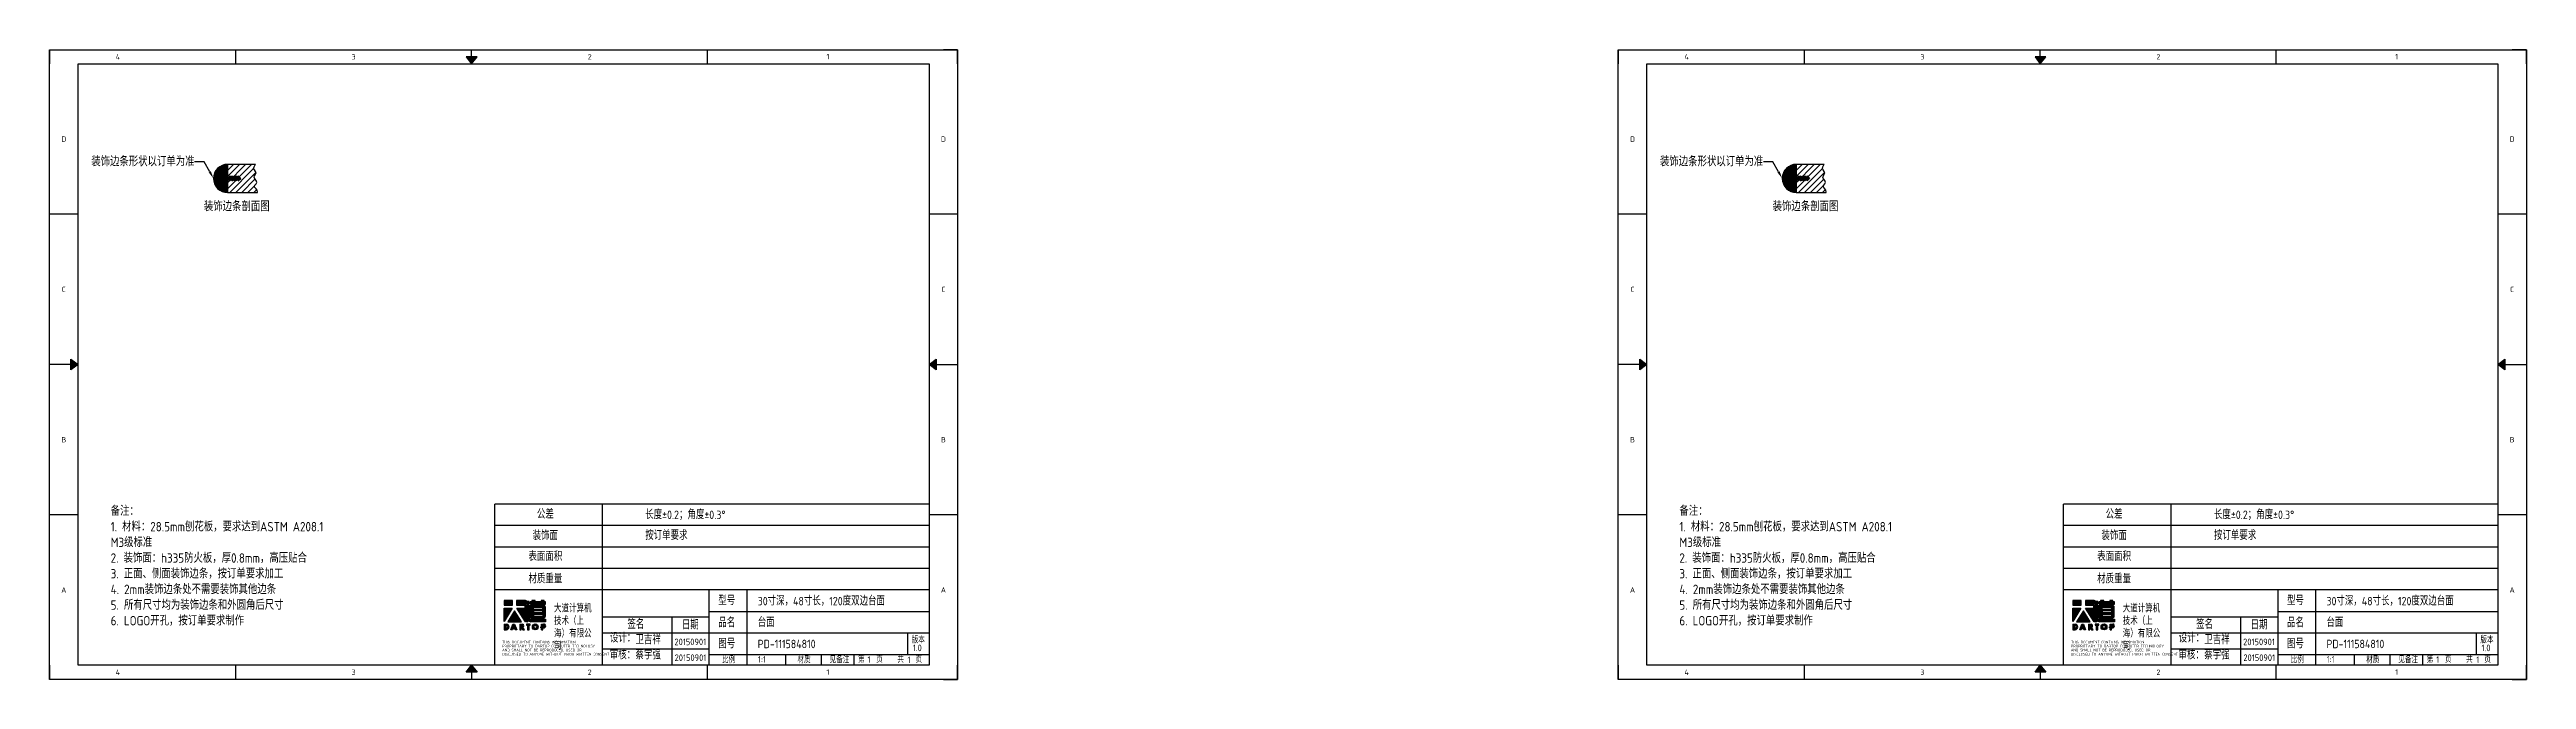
# Model space of a CAD drawing. Header units: millimetres. Extents: x -24914 to 164748, y 6309 to 26857.
# Drawn here: x -24914 to -11721, y 6309 to 9660 of the extents above; entities that cross this region are included whole.
import ezdxf
from ezdxf import colors
from ezdxf.entities.mleader import LeaderData, LeaderLine
from ezdxf.enums import TextEntityAlignment as Align
from ezdxf.math import Vec2, Vec3

# ---------------------------------------------------------------- set-up
doc = ezdxf.new("R2010")
doc.units = ezdxf.units.MM
doc.header["$MEASUREMENT"] = 0
doc.layers.add('Remark', color=255, linetype='Continuous')
doc.layers.add('TITLEBLOCK', color=255, linetype='Continuous')
doc.styles.add('Dartop Text Style', font='gbenor.shx', dxfattribs={"bigfont": 'gbcbig.shx'})

# ---------------------------------------------------------------- blocks, each defined once
blk = doc.blocks.new('*U5')
at = {"color": 254, "linetype": 'Continuous', "extrusion": (0, 0, -1)}
for points in [[(-17, 0.333), (-16.812, 0.25), (-17, 0.5)], [(-17, 0.333), (-17.188, 0.25), (-16.812, 0.25)], [(-17, 0.333), (-17, 0.5), (-17.188, 0.25)]]:
    blk.add_solid(points, dxfattribs=at)
blk = doc.blocks.new('*U4')
at = {"color": 254, "linetype": 'Continuous', "extrusion": (0, 0, -1)}
for points in [[(-33.167, 11), (-33, 11), (-33.25, 11.188)], [(-33.167, 11), (-33.25, 10.812), (-33, 11)], [(-33.167, 11), (-33.25, 11.188), (-33.25, 10.812)]]:
    blk.add_solid(points, dxfattribs=at)
blk = doc.blocks.new('*U6')
at = {"color": 254, "linetype": 'Continuous'}
for points in [[(17, 21.667), (17.188, 21.75), (16.812, 21.75)], [(17, 21.667), (16.812, 21.75), (17, 21.5)], [(17, 21.667), (17, 21.5), (17.188, 21.75)]]:
    blk.add_solid(points, dxfattribs=at)
blk = doc.blocks.new('*U3')
at = {"color": 254, "linetype": 'Continuous', "extrusion": (0, 0, -1)}
for points in [[(-0.833, 11), (-0.75, 10.812), (-0.75, 11.188)], [(-0.833, 11), (-0.75, 11.188), (-1, 11)], [(-0.833, 11), (-1, 11), (-0.75, 10.812)]]:
    blk.add_solid(points, dxfattribs=at)
blk = doc.blocks.new('dadao')
for p, q in [((48, 19), (45, 10)), ((45, 10), (51, 10)), ((51, 10), (48, 19))]:
    blk.add_line(p, q)
for points in [[(42, 122), (42, 144), (0, 144), (0, 122), (42, 122)], [(62, 144), (62, 121), (104, 121)], [(105, 122), (105, 130), (114, 126), (124, 126), (124, 140), (116, 140), (105, 144), (62, 144)], [(0, 28), (0, 0), (12, 0)], [(0, 28), (14, 28)], [(7, 22), (7, 6), (12, 6)], [(7, 22), (11, 22)], [(113, 39), (105, 39), (63, 106), (104, 106), (104, 121), (104, 121)], [(77, 28), (77, 0), (84, 0), (84, 11), (92, 0), (100, 0), (92, 11)], [(77, 28), (91, 28)], [(84, 23), (84, 15), (87, 15)], [(84, 23), (87, 23)], [(110, 54), (110, 106), (104, 106), (104, 50), (107, 50)], [(120, 45), (120, 45), (120, 45)], [(145, 94), (145, 85), (192, 85), (192, 94), (145, 94)], [(184, 0), (184, 10), (181, 10), (181, 15), (184, 15), (184, 28), (196, 28), (196, 28)], [(184, 0), (191, 0), (191, 10), (199, 10)], [(195, 22), (191, 22), (191, 15), (194, 15)]]:
    blk.add_lwpolyline(points)
blk.add_lwpolyline([(137, 144), (137, 138), (128, 138), (128, 127), (157, 127), (157, 121), (130, 121), (130, 58), (194, 58, 0.414214), (204, 68), (204, 111, 0.414214), (194, 121), (177, 121), (177, 126), (205, 126), (205, 138), (198, 138), (198, 144), (183, 144), (183, 138), (153, 138), (153, 144), (137, 144)], format="xyb", close=True)
for points in [[(0, 106), (40, 106), (0, 40), (0, 106)], [(52, 94), (18, 39), (86, 39)], [(44, 28), (52, 28), (63, 0), (55, 0), (53, 5), (43, 5), (41, 0), (34, 0)], [(110, 28), (110, 22), (116, 22), (116, 0), (123, 0), (123, 22), (129, 22), (129, 28), (110, 28)]]:
    blk.add_lwpolyline(points, close=True)
for points in [[(105, 122), (123, 122), (123, 60, 0.414214), (131, 52), (205, 52), (205, 39), (132, 39)], [(144, 111), (144, 102), (192, 102), (192, 105, 0.414214), (187, 110), (144, 110)], [(145, 77), (145, 67), (188, 67, 0.414214), (193, 72), (193, 76), (145, 76)]]:
    blk.add_lwpolyline(points, format="xyb")
for radius in [14.5, 7.44]:
    blk.add_circle((154, 14), radius)
for centre, radius, start, end in [((8, 14), 8.49, 294.2143, 69.7177), ((10, 14), 14.4, 278.6604, 72.3203), ((86, 19), 3.8, 282.527, 76.7196), ((89, 19), 8.95, 290.6073, 77.2124), ((99, 61), 12.6, 305.6399, 325.969), ((112, 47), 8.19, 282.9811, 347.6627), ((136, 62), 22.9, 226.7358, 259.3209), ((194, 19), 3.8, 280.9891, 72.5513), ((196, 19), 9.51, 288.8959, 85.2442)]:
    blk.add_arc(centre, radius, start, end)
blk = doc.blocks.new('TitleBlock_Dartop')
for points in [[(2466, 419), (2420, 419), (2420, 395), (2466, 395)], [(2464, 379), (2420, 379), (2420, 307)], [(2476, 366), (2441, 306), (2514, 306)], [(2560, 294), (2539, 294), (2539, 288), (2546, 288), (2546, 264), (2554, 264), (2554, 288), (2560, 288)]]:
    blk.add_hatch(color=256).paths.add_polyline_path(points)
h = blk.add_hatch(color=256)
h.paths.add_polyline_path([(2534, 405), (2544, 400), (2555, 400), (2555, 415), (2546, 415), (2534, 419), (2487, 419), (2487, 395), (2533, 395), (2533, 394), (2533, 379), (2489, 379), (2534, 306), (2543, 306, 0.279375), (2550, 312), (2550, 313), (2550, 313, 0.143145), (2563, 306), (2642, 306), (2642, 320), (2563, 320, -0.414214), (2554, 329), (2554, 396), (2534, 396)])
h.paths.add_polyline_path([(2533, 379), (2539, 379), (2539, 322, -0.088936), (2536, 318), (2533, 318)], flags=16)
h = blk.add_hatch(color=256)
h.paths.add_polyline_path([(2642, 413), (2635, 413), (2635, 419), (2619, 419), (2619, 413), (2586, 413), (2586, 420), (2569, 420), (2569, 413), (2559, 413), (2559, 401), (2590, 401), (2590, 395), (2561, 395), (2561, 326), (2631, 326, 0.414214), (2641, 337), (2641, 384, 0.414214), (2631, 395), (2612, 395), (2612, 400), (2642, 400)])
h.paths.add_polyline_path([(2623, 383, -0.414214), (2628, 378), (2628, 374), (2576, 374), (2576, 383)], flags=16)
h.paths.add_polyline_path([(2628, 366), (2628, 356), (2577, 356), (2577, 366)], flags=16)
h.paths.add_polyline_path([(2629, 346), (2629, 342, -0.414214), (2623, 337), (2577, 337), (2577, 346)], flags=16)
h = blk.add_hatch(color=256)
h.paths.add_polyline_path([(2436, 294), (2421, 294), (2421, 264), (2433, 264, 0.793016)])
h.paths.add_polyline_path([(2434, 271), (2428, 271), (2428, 288), (2433, 288, -0.671361)], flags=16)
h = blk.add_hatch(color=256)
h.paths.add_polyline_path([(2477, 294), (2468, 294), (2457, 264), (2465, 264), (2467, 269), (2478, 269), (2480, 264), (2488, 264)])
h.paths.add_polyline_path([(2476, 275), (2469, 275), (2472, 285)], flags=16)
h = blk.add_hatch(color=256)
h.paths.add_polyline_path([(2518, 294), (2504, 294), (2504, 264), (2511, 264), (2511, 276), (2519, 264), (2529, 264), (2520, 276, 0.744055)])
h.paths.add_polyline_path([(2511, 280), (2511, 288), (2515, 288, -0.796809), (2515, 280)], flags=16)
h = blk.add_hatch(color=256)
h.paths.add_polyline_path([(2572, 279, 1), (2603, 279, 1)])
h.paths.add_polyline_path([(2595, 279, -1), (2579, 279, -1)], flags=16)
h = blk.add_hatch(color=256)
h.paths.add_polyline_path([(2633, 294), (2632, 294), (2619, 294), (2619, 280), (2616, 280), (2616, 274), (2619, 274), (2619, 264), (2627, 264), (2627, 274), (2635, 274, 0.812304)])
h.paths.add_polyline_path([(2627, 280), (2627, 288), (2631, 288, -0.778213), (2631, 280)], flags=16)
for p, q in [((0, 3350), (4761, 3350)), ((0, 3350), (0, 3274)), ((992, 3274), (992, 3350)), ((2248, 3312), (2248, 3350)), ((3505, 3274), (3505, 3350)), ((4837, 3350), (4761, 3350)), ((4837, 3274), (4837, 3350)), ((0, 76), (0, 3274)), ((152, 76), (152, 3274)), ((152, 3274), (4685, 3274)), ((4685, 3274), (4685, 76)), ((4837, 3274), (4837, 76)), ((152, 2475), (0, 2475)), ((4837, 2475), (4685, 2475)), ((114, 1675), (0, 1675)), ((4723, 1675), (4837, 1675)), ((2372, 76), (2372, 933)), ((4685, 933), (2372, 933)), ((2943, 933), (2943, 76)), ((152, 876), (0, 876)), ((4685, 819), (2372, 819)), ((4837, 876), (4685, 876)), ((4685, 704), (2372, 704)), ((4685, 590), (2372, 590)), ((4685, 476), (2372, 476)), ((3514, 76), (3514, 476)), ((3715, 133), (3715, 476)), ((2943, 333), (3514, 333)), ((3314, 333), (3314, 76)), ((3514, 362), (4685, 362)), ((2943, 247), (4685, 247)), ((2943, 162), (3514, 162)), ((3514, 133), (4685, 133)), ((3715, 76), (3715, 133)), ((3922, 76), (3922, 133)), ((4111, 76), (4111, 133)), ((4285, 76), (4285, 133)), ((4571, 133), (4571, 247)), ((0, 76), (0, 0)), ((4761, 0), (0, 0)), ((4685, 76), (152, 76)), ((992, 0), (992, 76)), ((2248, 38), (2248, 0)), ((3505, 0), (3505, 76)), ((4761, 0), (4837, 0)), ((4837, 0), (4837, 76))]:
    blk.add_line(p, q)
for points in [[(0, 3350), (4837, 3350), (4837, 0), (0, 0)], [(2248, 3274), (2277, 3312), (2220, 3312), (2248, 3274)], [(152, 1675), (114, 1647), (114, 1704), (152, 1675)], [(4685, 1675), (4723, 1704), (4723, 1647), (4685, 1675)], [(2248, 76), (2277, 38), (2220, 38), (2248, 76)]]:
    blk.add_lwpolyline(points, close=True)
for name, p, xscale, yscale, zscale in [('*U6', (-340, 0), 152.2888407109637, 152.2888407109637, 152.2888407109637), ('*U3', (0, 0), 152.2888407109637, 152.2888407109637, 152.2888407109637), ('*U4', (-340, 0), 152.2888407109637, 152.2888407109637, 152.2888407109637), ('dadao', (2421, 264), 1.079866324957078, 1.079866324957078, 1.079866324957078), ('*U5', (-340, 0), 152.2888407109637, 152.2888407109637, 152.2888407109637)]:
    blk.add_blockref(name, p, dxfattribs=dict(xscale=xscale, yscale=yscale, zscale=zscale))
at = {"style": 'Dartop Text Style'}
for s, height, p in [('4', 28.6, (364, 3312)), ('3', 28.6, (1620, 3312)), ('2', 28.6, (2877, 3312)), ('1', 28.6, (4146, 3313)), ('D', 28.6, (76, 2874)), ('D', 28.6, (4761, 2874)), ('C', 28.6, (76, 2075)), ('C', 28.6, (4761, 2075)), ('B', 28.6, (76, 1275)), ('B', 28.6, (4761, 1275)), ('公差', 45, (2641, 878)), ('表面面积', 45, (2641, 653)), ('装饰面', 45, (2641, 764)), ('材质重量', 45, (2641, 534)), ('A', 28.6, (76, 476)), ('型号', 45, (3607, 418)), ('A', 28.6, (4761, 476)), ('签名', 45, (3123, 292)), ('日期', 45, (3413, 289)), ('品名', 45, (3607, 301)), ('图号', 45, (3607, 189)), ('版本', 35, (4627, 210)), ('4', 28.6, (364, 38)), ('3', 28.6, (1620, 38)), ('2', 28.6, (2877, 38)), ('比例', 35, (3617, 104)), ('材质', 35, (4019, 104)), ('1', 28.6, (4146, 39)), ('第   页', 35, (4372, 106)), ('共   页', 35, (4582, 106))]:
    blk.add_text(s, height=height, dxfattribs=at).set_placement(p, align=Align.MIDDLE_CENTER)
for s, height, p in [('THIS DOCUMENT CONTAINS INFORMATION', 14.28, (2411, 191)), ('PROPRIETARY TO DARTOP COMPUTER TECHNOLOGY', 14.28, (2411, 170)), ('AND SHALL NOT BE REPRODUCED, USED OR', 14.28, (2411, 149)), ('DISCLOSED TO ANYONE WITHOUT PRIOR WRITTEN CONSENT.', 14.28, (2411, 127)), ('设计：', 45, (2985, 197)), ('审核：', 45, (2984, 107))]:
    blk.add_text(s, height=height, dxfattribs=at).set_placement(p)
at = {"insert": (2687, 397), "char_height": 40, "attachment_point": 1, "style": 'Dartop Text Style'}
blk.add_mtext_dynamic_manual_height_columns('大道计算机技术（上海）有限公司', width=235.34, gutter_width=1, heights=[0], dxfattribs=at)
at = {"style": 'Dartop Text Style'}
for tag, p, height in [('#公差', (3173, 853), 45), ('#装饰面', (3173, 743), 45), ('#表面面积', (3173, 627), 45), ('#材质重量', (3173, 506), 45), ('#型号', (3772, 394), 45), ('#品名', (3772, 280), 45), ('#设计', (3121, 188), 45), ('#审核', (3121, 107), 45), ('#图号', (3772, 166), 45), ('#版本', (4598, 150), 35), ('#比例', (3773, 89), 35), ('#材质', (4155, 87), 35), ('#INDEX', (4357, 88), 35), ('#PAGE', (4570, 87), 35)]:
    blk.add_attdef(tag, p, '', height=height, dxfattribs=at)
for tag, p in [('#设计日期', (3413, 182)), ('#审核日期', (3414, 98))]:
    blk.add_attdef(tag, text='', height=35, dxfattribs=at).set_placement(p, align=Align.CENTER)
blk = doc.blocks.new('Remark')
at = {"insert": (10, -12), "char_height": 50, "attachment_point": 1, "style": 'Dartop Text Style'}
blk.add_mtext_dynamic_manual_height_columns('备注：\\P1. 材料：28.5mm刨花板，要求达到ASTM A208.1 M3级标准\\P2. 装饰面：h335防火板，厚0.8mm，高压贴合\\P3. 正面、侧面装饰边条，按订单要求加工\\P4. 2mm装饰边条处不需要装饰其他边条\\P5. 所有尺寸均为装饰边条和外圆角后尺寸\\P6. LOGO开孔，按订单要求制作 ', width=1204.09, gutter_width=1, heights=[0], dxfattribs=at)
blk = doc.blocks.new('Border')
h = blk.add_hatch(color=256)
edge = h.paths.add_edge_path()
edge.add_line((92, -8), (98, -8))
edge.add_line((98, -8), (98, -13))
edge.add_line((98, -13), (104, -8))
edge.add_line((104, -8), (110, -8))
edge.add_line((110, -8), (110, -13))
edge.add_line((110, -13), (115, -8))
edge.add_line((115, -8), (121, -8))
edge.add_line((121, -8), (121, -13))
edge.add_line((121, -13), (126, -8))
edge.add_line((126, -8), (132, -8))
edge.add_line((132, -8), (132, -13))
edge.add_line((132, -13), (145, 0))
edge.add_line((132, 13), (145, 0))
edge.add_line((132, 8), (132, 13))
edge.add_line((126, 8), (132, 8))
edge.add_line((121, 13), (126, 8))
edge.add_line((121, 8), (121, 13))
edge.add_line((115, 8), (121, 8))
edge.add_line((110, 13), (115, 8))
edge.add_line((110, 8), (110, 13))
edge.add_line((104, 8), (110, 8))
edge.add_line((98, 13), (104, 8))
edge.add_line((98, 8), (98, 13))
edge.add_line((92, 8), (98, 8))
edge.add_line((87, 13), (92, 8))
edge.add_line((87, 8), (87, 13))
edge.add_line((75, 8), (87, 8))
edge.add_line((75, 75), (75, 8))
edge.add_arc((75, 0), 74.8, 90, 270)
edge.add_line((75, -8), (75, -75))
edge.add_line((75, -8), (87, -8))
edge.add_line((87, -8), (87, -13))
edge.add_line((87, -13), (92, -8))
for p, q in [((75, 42), (108, 75)), ((75, 10), (140, 75)), ((75, -23), (172, 75)), ((75, -55), (204, 75)), ((75, 75), (75, 8)), ((75, 75), (223, 75)), ((75, 8), (87, 8)), ((87, -75), (214, 53)), ((87, 8), (87, 13)), ((87, 13), (92, 8)), ((92, 8), (98, 8)), ((98, 8), (98, 13)), ((98, 13), (104, 8)), ((104, 8), (110, 8)), ((110, 8), (110, 13)), ((110, 13), (115, 8)), ((115, 8), (121, 8)), ((119, -75), (226, 32)), ((121, 8), (121, 13)), ((121, 13), (126, 8)), ((126, 8), (132, 8)), ((132, 8), (132, 13)), ((132, 13), (145, 0)), ((132, -13), (145, 0)), ((214, 53), (216, 61)), ((218, 45), (214, 53)), ((216, 61), (220, 69)), ((216, 7), (219, 14)), ((220, -3), (216, 7)), ((224, 37), (218, 45)), ((219, 14), (224, 22)), ((220, 69), (223, 75)), ((227, 29), (224, 37)), ((224, 22), (227, 29)), ((75, -8), (75, -75)), ((75, -8), (87, -8)), ((75, -75), (234, -75)), ((87, -13), (92, -8)), ((87, -8), (87, -13)), ((92, -8), (98, -8)), ((98, -13), (104, -8)), ((98, -8), (98, -13)), ((104, -8), (110, -8)), ((110, -13), (115, -8)), ((110, -8), (110, -13)), ((115, -8), (121, -8)), ((121, -13), (126, -8)), ((121, -8), (121, -13)), ((126, -8), (132, -8)), ((132, -8), (132, -13)), ((151, -75), (221, -4)), ((183, -75), (220, -37)), ((215, -75), (231, -59)), ((218, -42), (221, -36)), ((221, -49), (218, -42)), ((227, -12), (220, -3)), ((221, -36), (227, -28)), ((227, -55), (221, -49)), ((230, -21), (227, -12)), ((227, -28), (230, -21)), ((233, -62), (227, -55)), ((234, -73), (233, -62)), ((234, -75), (234, -73))]:
    blk.add_line(p, q)
blk.add_arc((75, 0), 74.8, 90, 270)
at = {"style": 'Dartop Text Style'}
blk.add_text('装饰边条剖面图', height=50, dxfattribs=at).set_placement((124, -149), align=Align.MIDDLE_CENTER)
ml = blk.add_multileader_mtext('Standard')
ml.set_content('装饰边条形状以订单为准', color=256, style='Dartop Text Style')
ml.set_leader_properties()
ml.build(insert=Vec2(0, 0))
ml.multileader.update_dxf_attribs({"dogleg_length": 0.36, "arrow_head_size": 40})
ctx = ml.context
ctx.base_point, ctx.char_height, ctx.arrow_head_size, ctx.landing_gap_size, ctx.plane_origin = Vec3(-495, 88), 50, 40, 0.09, Vec3(227, 249)
ctx.text_align_type = 2
notes = []
notes.append((ctx, [(0, (1, 1, 0), (-50, 88), (-1, 0), 50.3, [(0, [(0, 0)], 0, [])])]))
ctx.mtext.insert, ctx.mtext.alignment, ctx.mtext.flow_direction = Vec3(-101, 115), 3, 5
for ctx, leaders in notes:
    for number, flags, end, landing, length, lines in leaders:
        leader = LeaderData()
        leader.index, (leader.has_last_leader_line, leader.has_dogleg_vector, leader.attachment_direction) = number, flags
        leader.last_leader_point, leader.dogleg_vector, leader.dogleg_length = Vec3(end), Vec3(landing), length
        for number, points, colour, breaks in lines:
            line = LeaderLine()
            line.index, line.vertices, line.color, line.breaks = number, Vec3.list(points), colors.encode_raw_color(colour), breaks
            leader.lines.append(line)
        ctx.leaders.append(leader)

msp = doc.modelspace()

# ---------------------------------------------------------------- block references
at = {"layer": 'Remark'}
for name, p in [('Border', (-24041.168, 8974.329)), ('Border', (-15685.486, 8974.329)), ('Remark', (-24598.809, 7241.969)), ('Remark', (-16243.127, 7241.969))]:
    msp.add_blockref(name, p, dxfattribs=at)
at = {"layer": 'TITLEBLOCK'}
for p in [(-24914.422, 6309.2), (-16558.74, 6309.2)]:
    msp.add_blockref('TitleBlock_Dartop', p, dxfattribs=at).add_auto_attribs({'#版本': '1.0', '#审核日期': '20150901', '#设计日期': '20150901', '#审核': '蔡宇强', '#设计': '卫吉祥', '#PAGE': '1', '#INDEX': '1', '#材质': '见备注', '#比例': '1:1', '#图号': 'PD-111584810', '#品名': '台面', '#型号': '30寸深，48寸长，120度双边台面', '#装饰面': '按订单要求', '#公差': '长度%%P0.2；角度%%P0.3%%D'})

doc.saveas('drawing.dxf')
